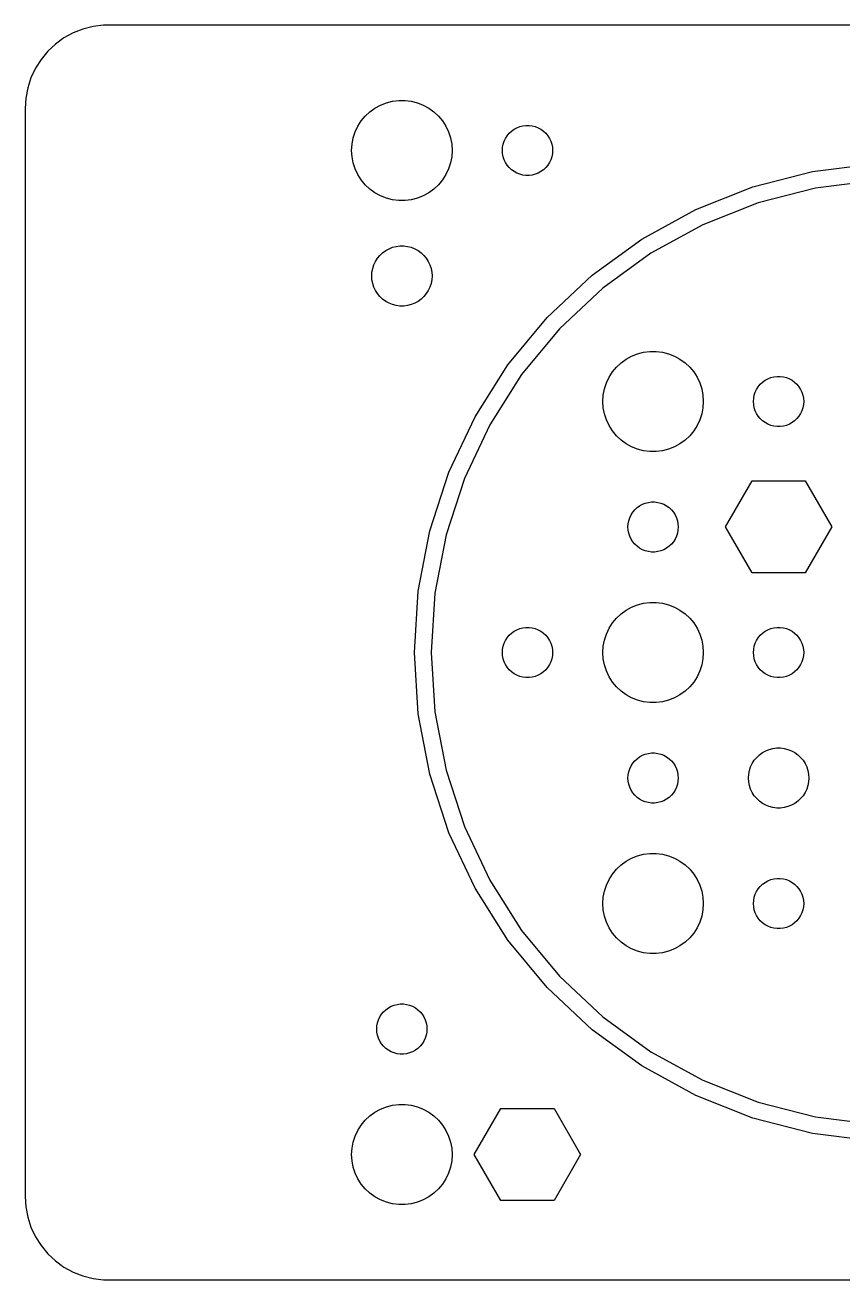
# Model space of a CAD drawing. Header units: metres. Extents: x -52 to 172, y 131 to 289.
# Drawn here: x -52.5 to -3.7, y 214.5 to 289.5 of the extents above; entities that cross this region are included whole.
import ezdxf

# ---------------------------------------------------------------- set-up
doc = ezdxf.new("R2010")
doc.units = ezdxf.units.M

msp = doc.modelspace()

# ---------------------------------------------------------------- linework, layer by layer
for p, q in [((-47.8139, 289.49), (-48.4369, 289.411)), ((47.8139, 289.49), (-47.8139, 289.49)), ((-50.1791, 288.722), (-50.6871, 288.353)), ((-49.6289, 289.024), (-50.1791, 288.722)), ((-49.0451, 289.255), (-49.6289, 289.024)), ((-48.4369, 289.411), (-49.0451, 289.255)), ((-50.6871, 288.353), (-51.1448, 287.923)), ((-51.5451, 287.439), (-51.8815, 286.909)), ((-51.1448, 287.923), (-51.5451, 287.439)), ((-51.8815, 286.909), (-52.1489, 286.341)), ((-52.3429, 285.743), (-52.4606, 285.127)), ((-52.1489, 286.341), (-52.3429, 285.743)), ((-52.4606, 285.127), (-52.5, 284.5)), ((-30.927, 284.853), (-30.5621, 284.947)), ((-30.5621, 284.947), (-30.1884, 284.994)), ((-30.1884, 284.994), (-29.8116, 284.994)), ((-29.8116, 284.994), (-29.4379, 284.947)), ((-29.4379, 284.947), (-29.0729, 284.853)), ((-52.5, 284.5), (-52.5, 219.5)), ((-32.1869, 284.054), (-31.9123, 284.312)), ((-31.9123, 284.312), (-31.6075, 284.533)), ((-31.6075, 284.533), (-31.2773, 284.714)), ((-31.2773, 284.714), (-30.927, 284.853)), ((-29.0729, 284.853), (-28.7227, 284.714)), ((-28.7227, 284.714), (-28.3925, 284.533)), ((-28.3925, 284.533), (-28.0877, 284.312)), ((-28.0877, 284.312), (-27.8131, 284.054)), ((-32.7893, 283.104), (-32.6289, 283.445)), ((-32.6289, 283.445), (-32.427, 283.763)), ((-32.427, 283.763), (-32.1869, 284.054)), ((-27.8131, 284.054), (-27.5729, 283.763)), ((-27.5729, 283.763), (-27.3711, 283.445)), ((-27.3711, 283.445), (-27.2107, 283.104)), ((-23.1387, 283.357), (-22.9635, 283.427)), ((-22.9635, 283.427), (-22.7811, 283.473)), ((-22.7811, 283.473), (-22.5942, 283.497)), ((-22.5942, 283.497), (-22.4058, 283.497)), ((-22.4058, 283.497), (-22.2189, 283.473)), ((-22.2189, 283.473), (-22.0365, 283.427)), ((-22.0365, 283.427), (-21.8613, 283.357)), ((-32.9763, 282.376), (-32.9057, 282.746)), ((-32.9057, 282.746), (-32.7893, 283.104)), ((-27.2107, 283.104), (-27.0942, 282.746)), ((-27.0942, 282.746), (-27.0237, 282.376)), ((-23.8947, 282.552), (-23.8145, 282.723)), ((-23.8145, 282.723), (-23.7135, 282.882)), ((-23.7135, 282.882), (-23.5934, 283.027)), ((-23.5934, 283.027), (-23.4561, 283.156)), ((-23.4561, 283.156), (-23.3037, 283.266)), ((-23.3037, 283.266), (-23.1387, 283.357)), ((-21.8613, 283.357), (-21.6963, 283.266)), ((-21.6963, 283.266), (-21.5439, 283.156)), ((-21.5439, 283.156), (-21.4065, 283.027)), ((-21.4065, 283.027), (-21.2865, 282.882)), ((-21.2865, 282.882), (-21.1855, 282.723)), ((-21.1855, 282.723), (-21.1053, 282.552)), ((-33, 282), (-32.9763, 282.376)), ((-32.9763, 281.624), (-33, 282)), ((-27.0237, 282.376), (-27, 282)), ((-27, 282), (-27.0237, 281.624)), ((-24, 282), (-23.9882, 282.188)), ((-23.9882, 281.812), (-24, 282)), ((-23.9882, 282.188), (-23.9529, 282.373)), ((-23.9529, 282.373), (-23.8947, 282.552)), ((-21.1053, 282.552), (-21.0471, 282.373)), ((-21.0471, 282.373), (-21.0118, 282.188)), ((-21.0118, 282.188), (-21, 282)), ((-21, 282), (-21.0118, 281.812)), ((-32.9057, 281.254), (-32.9763, 281.624)), ((-32.7893, 280.896), (-32.9057, 281.254)), ((-27.0942, 281.254), (-27.2107, 280.896)), ((-27.0237, 281.624), (-27.0942, 281.254)), ((-23.9529, 281.627), (-23.9882, 281.812)), ((-23.8947, 281.448), (-23.9529, 281.627)), ((-23.8145, 281.277), (-23.8947, 281.448)), ((-23.7135, 281.118), (-23.8145, 281.277)), ((-21.1855, 281.277), (-21.2865, 281.118)), ((-21.1053, 281.448), (-21.1855, 281.277)), ((-21.0471, 281.627), (-21.1053, 281.448)), ((-21.0118, 281.812), (-21.0471, 281.627)), ((-5.4809, 280.732), (-1.83661, 281.192)), ((-32.6289, 280.555), (-32.7893, 280.896)), ((-32.427, 280.237), (-32.6289, 280.555)), ((-27.3711, 280.555), (-27.5729, 280.237)), ((-27.2107, 280.896), (-27.3711, 280.555)), ((-23.5934, 280.973), (-23.7135, 281.118)), ((-23.4561, 280.844), (-23.5934, 280.973)), ((-23.3037, 280.734), (-23.4561, 280.844)), ((-23.1387, 280.643), (-23.3037, 280.734)), ((-22.9635, 280.573), (-23.1387, 280.643)), ((-22.7811, 280.527), (-22.9635, 280.573)), ((-22.5942, 280.503), (-22.7811, 280.527)), ((-22.4058, 280.503), (-22.5942, 280.503)), ((-22.2189, 280.527), (-22.4058, 280.503)), ((-22.0365, 280.573), (-22.2189, 280.527)), ((-21.8613, 280.643), (-22.0365, 280.573)), ((-21.6963, 280.734), (-21.8613, 280.643)), ((-21.5439, 280.844), (-21.6963, 280.734)), ((-21.4065, 280.973), (-21.5439, 280.844)), ((-21.2865, 281.118), (-21.4065, 280.973)), ((-9.03874, 279.818), (-5.4809, 280.732)), ((-32.1869, 279.946), (-32.427, 280.237)), ((-31.9123, 279.688), (-32.1869, 279.946)), ((-31.6075, 279.467), (-31.9123, 279.688)), ((-28.0877, 279.688), (-28.3925, 279.467)), ((-27.8131, 279.946), (-28.0877, 279.688)), ((-27.5729, 280.237), (-27.8131, 279.946)), ((-12.454, 278.466), (-9.03874, 279.818)), ((-5.29352, 279.75), (-8.72972, 278.867)), ((-1.77382, 280.194), (-5.29352, 279.75)), ((-31.2773, 279.286), (-31.6075, 279.467)), ((-30.927, 279.147), (-31.2773, 279.286)), ((-30.5621, 279.053), (-30.927, 279.147)), ((-30.1884, 279.006), (-30.5621, 279.053)), ((-29.8116, 279.006), (-30.1884, 279.006)), ((-29.4379, 279.053), (-29.8116, 279.006)), ((-29.0729, 279.147), (-29.4379, 279.053)), ((-28.7227, 279.286), (-29.0729, 279.147)), ((-28.3925, 279.467), (-28.7227, 279.286)), ((-15.6729, 276.697), (-12.454, 278.466)), ((-8.72972, 278.867), (-12.0283, 277.561)), ((-12.0283, 277.561), (-15.1371, 275.852)), ((-18.6446, 274.538), (-15.6729, 276.697)), ((-31.1474, 275.887), (-30.9645, 276.02)), ((-30.9645, 276.02), (-30.7664, 276.129)), ((-30.7664, 276.129), (-30.5562, 276.212)), ((-30.5562, 276.212), (-30.3373, 276.268)), ((-30.3373, 276.268), (-30.113, 276.296)), ((-30.113, 276.296), (-29.887, 276.296)), ((-29.887, 276.296), (-29.6627, 276.268)), ((-29.6627, 276.268), (-29.4438, 276.212)), ((-29.4438, 276.212), (-29.2336, 276.129)), ((-29.2336, 276.129), (-29.0355, 276.02)), ((-29.0355, 276.02), (-28.8526, 275.887)), ((-31.6736, 275.163), (-31.5773, 275.367)), ((-31.5773, 275.367), (-31.4562, 275.558)), ((-31.4562, 275.558), (-31.3121, 275.732)), ((-31.3121, 275.732), (-31.1474, 275.887)), ((-28.8526, 275.887), (-28.6879, 275.732)), ((-28.6879, 275.732), (-28.5438, 275.558)), ((-28.5438, 275.558), (-28.4226, 275.367)), ((-28.4226, 275.367), (-28.3264, 275.163)), ((-15.1371, 275.852), (-18.0072, 273.767)), ((-31.8, 274.5), (-31.7858, 274.726)), ((-31.7858, 274.274), (-31.8, 274.5)), ((-31.7858, 274.726), (-31.7434, 274.948)), ((-31.7434, 274.948), (-31.6736, 275.163)), ((-28.3264, 275.163), (-28.2565, 274.948)), ((-28.2565, 274.948), (-28.2142, 274.726)), ((-28.2142, 274.726), (-28.2, 274.5)), ((-28.2, 274.5), (-28.2142, 274.274)), ((-21.3223, 272.023), (-18.6446, 274.538)), ((-31.7434, 274.052), (-31.7858, 274.274)), ((-31.6736, 273.837), (-31.7434, 274.052)), ((-31.5773, 273.633), (-31.6736, 273.837)), ((-28.3264, 273.837), (-28.4226, 273.633)), ((-28.2565, 274.052), (-28.3264, 273.837)), ((-28.2142, 274.274), (-28.2565, 274.052)), ((-18.0072, 273.767), (-20.5934, 271.338)), ((-31.4562, 273.442), (-31.5773, 273.633)), ((-31.3121, 273.268), (-31.4562, 273.442)), ((-31.1474, 273.113), (-31.3121, 273.268)), ((-30.9645, 272.98), (-31.1474, 273.113)), ((-30.7664, 272.871), (-30.9645, 272.98)), ((-29.0355, 272.98), (-29.2336, 272.871)), ((-28.8526, 273.113), (-29.0355, 272.98)), ((-28.6879, 273.268), (-28.8526, 273.113)), ((-28.5438, 273.442), (-28.6879, 273.268)), ((-28.4226, 273.633), (-28.5438, 273.442)), ((-30.5562, 272.788), (-30.7664, 272.871)), ((-30.3373, 272.732), (-30.5562, 272.788)), ((-30.113, 272.704), (-30.3373, 272.732)), ((-29.887, 272.704), (-30.113, 272.704)), ((-29.6627, 272.732), (-29.887, 272.704)), ((-29.4438, 272.788), (-29.6627, 272.732)), ((-29.2336, 272.871), (-29.4438, 272.788)), ((-23.6637, 269.193), (-21.3223, 272.023)), ((-20.5934, 271.338), (-22.8547, 268.605)), ((-15.927, 269.853), (-15.5621, 269.947)), ((-15.5621, 269.947), (-15.1884, 269.994)), ((-15.1884, 269.994), (-14.8116, 269.994)), ((-14.8116, 269.994), (-14.4379, 269.947)), ((-14.4379, 269.947), (-14.0729, 269.853)), ((-25.632, 266.091), (-23.6637, 269.193)), ((-17.1869, 269.054), (-16.9123, 269.312)), ((-16.9123, 269.312), (-16.6075, 269.533)), ((-16.6075, 269.533), (-16.2773, 269.714)), ((-16.2773, 269.714), (-15.927, 269.853)), ((-14.0729, 269.853), (-13.7227, 269.714)), ((-13.7227, 269.714), (-13.3925, 269.533)), ((-13.3925, 269.533), (-13.0877, 269.312)), ((-13.0877, 269.312), (-12.8131, 269.054)), ((-22.8547, 268.605), (-24.7557, 265.61)), ((-17.7893, 268.104), (-17.6289, 268.445)), ((-17.6289, 268.445), (-17.427, 268.763)), ((-17.427, 268.763), (-17.1869, 269.054)), ((-12.8131, 269.054), (-12.5729, 268.763)), ((-12.5729, 268.763), (-12.3711, 268.445)), ((-12.3711, 268.445), (-12.2107, 268.104)), ((-7.96352, 268.427), (-7.78107, 268.473)), ((-7.78107, 268.473), (-7.59418, 268.497)), ((-7.59418, 268.497), (-7.40581, 268.497)), ((-7.40581, 268.497), (-7.21892, 268.473)), ((-7.21892, 268.473), (-7.03647, 268.427)), ((-17.9763, 267.376), (-17.9057, 267.746)), ((-17.9057, 267.746), (-17.7893, 268.104)), ((-12.2107, 268.104), (-12.0942, 267.746)), ((-12.0942, 267.746), (-12.0237, 267.376)), ((-8.89465, 267.552), (-8.81445, 267.723)), ((-8.81445, 267.723), (-8.71352, 267.882)), ((-8.71352, 267.882), (-8.59344, 268.027)), ((-8.59344, 268.027), (-8.45613, 268.156)), ((-8.45613, 268.156), (-8.30373, 268.266)), ((-8.30373, 268.266), (-8.13866, 268.357)), ((-8.13866, 268.357), (-7.96352, 268.427)), ((-7.03647, 268.427), (-6.86133, 268.357)), ((-6.86133, 268.357), (-6.69626, 268.266)), ((-6.69626, 268.266), (-6.54385, 268.156)), ((-6.54385, 268.156), (-6.40654, 268.027)), ((-6.40654, 268.027), (-6.28647, 267.882)), ((-6.28647, 267.882), (-6.18553, 267.723)), ((-6.18553, 267.723), (-6.10533, 267.552)), ((-18, 267), (-17.9763, 267.376)), ((-17.9763, 266.624), (-18, 267)), ((-12.0237, 267.376), (-12, 267)), ((-12, 267), (-12.0237, 266.624)), ((-9, 267), (-8.98816, 267.188)), ((-8.98816, 266.812), (-9, 267)), ((-8.98816, 267.188), (-8.95287, 267.373)), ((-8.95287, 267.373), (-8.89465, 267.552)), ((-6.10533, 267.552), (-6.04712, 267.373)), ((-6.04712, 267.373), (-6.01183, 267.188)), ((-6.01183, 267.188), (-6, 267)), ((-6, 267), (-6.01183, 266.812)), ((-17.9057, 266.254), (-17.9763, 266.624)), ((-17.7893, 265.896), (-17.9057, 266.254)), ((-12.0942, 266.254), (-12.2107, 265.896)), ((-12.0237, 266.624), (-12.0942, 266.254)), ((-8.95287, 266.627), (-8.98816, 266.812)), ((-8.89465, 266.448), (-8.95287, 266.627)), ((-8.81445, 266.277), (-8.89465, 266.448)), ((-8.71352, 266.118), (-8.81445, 266.277)), ((-6.18553, 266.277), (-6.28647, 266.118)), ((-6.10533, 266.448), (-6.18553, 266.277)), ((-6.04712, 266.627), (-6.10533, 266.448)), ((-6.01183, 266.812), (-6.04712, 266.627)), ((-27.196, 262.768), (-25.632, 266.091)), ((-24.7557, 265.61), (-26.2662, 262.4)), ((-17.6289, 265.555), (-17.7893, 265.896)), ((-17.427, 265.237), (-17.6289, 265.555)), ((-12.3711, 265.555), (-12.5729, 265.237)), ((-12.2107, 265.896), (-12.3711, 265.555)), ((-8.59344, 265.973), (-8.71352, 266.118)), ((-8.45613, 265.844), (-8.59344, 265.973)), ((-8.30373, 265.734), (-8.45613, 265.844)), ((-8.13866, 265.643), (-8.30373, 265.734)), ((-7.96352, 265.573), (-8.13866, 265.643)), ((-7.78107, 265.527), (-7.96352, 265.573)), ((-7.59418, 265.503), (-7.78107, 265.527)), ((-7.40581, 265.503), (-7.59418, 265.503)), ((-7.21892, 265.527), (-7.40581, 265.503)), ((-7.03647, 265.573), (-7.21892, 265.527)), ((-6.86133, 265.643), (-7.03647, 265.573)), ((-6.69626, 265.734), (-6.86133, 265.643)), ((-6.54385, 265.844), (-6.69626, 265.734)), ((-6.40654, 265.973), (-6.54385, 265.844)), ((-6.28647, 266.118), (-6.40654, 265.973)), ((-17.1869, 264.946), (-17.427, 265.237)), ((-16.9123, 264.688), (-17.1869, 264.946)), ((-16.6075, 264.467), (-16.9123, 264.688)), ((-13.0877, 264.688), (-13.3925, 264.467)), ((-12.8131, 264.946), (-13.0877, 264.688)), ((-12.5729, 265.237), (-12.8131, 264.946)), ((-16.2773, 264.286), (-16.6075, 264.467)), ((-15.927, 264.147), (-16.2773, 264.286)), ((-15.5621, 264.053), (-15.927, 264.147)), ((-15.1884, 264.006), (-15.5621, 264.053)), ((-14.8116, 264.006), (-15.1884, 264.006)), ((-14.4379, 264.053), (-14.8116, 264.006)), ((-14.0729, 264.147), (-14.4379, 264.053)), ((-13.7227, 264.286), (-14.0729, 264.147)), ((-13.3925, 264.467), (-13.7227, 264.286)), ((-28.3311, 259.274), (-27.196, 262.768)), ((-26.2662, 262.4), (-27.3625, 259.025)), ((-10.6735, 259.5), (-9.08675, 262.248)), ((-9.08675, 262.248), (-5.91325, 262.248)), ((-5.91325, 262.248), (-4.32651, 259.5)), ((-15.4635, 260.927), (-15.2811, 260.973)), ((-15.2811, 260.973), (-15.0942, 260.997)), ((-15.0942, 260.997), (-14.9058, 260.997)), ((-14.9058, 260.997), (-14.7189, 260.973)), ((-14.7189, 260.973), (-14.5365, 260.927)), ((-16.3947, 260.052), (-16.3145, 260.223)), ((-16.3145, 260.223), (-16.2135, 260.382)), ((-16.2135, 260.382), (-16.0934, 260.527)), ((-16.0934, 260.527), (-15.9561, 260.656)), ((-15.9561, 260.656), (-15.8037, 260.766)), ((-15.8037, 260.766), (-15.6387, 260.857)), ((-15.6387, 260.857), (-15.4635, 260.927)), ((-14.5365, 260.927), (-14.3613, 260.857)), ((-14.3613, 260.857), (-14.1963, 260.766)), ((-14.1963, 260.766), (-14.0439, 260.656)), ((-14.0439, 260.656), (-13.9065, 260.527)), ((-13.9065, 260.527), (-13.7865, 260.382)), ((-13.7865, 260.382), (-13.6855, 260.223)), ((-13.6855, 260.223), (-13.6053, 260.052)), ((-16.5, 259.5), (-16.4882, 259.688)), ((-16.4882, 259.312), (-16.5, 259.5)), ((-16.4882, 259.688), (-16.4529, 259.873)), ((-16.4529, 259.873), (-16.3947, 260.052)), ((-13.6053, 260.052), (-13.5471, 259.873)), ((-13.5471, 259.873), (-13.5118, 259.688)), ((-13.5118, 259.688), (-13.5, 259.5)), ((-13.5, 259.5), (-13.5118, 259.312)), ((-9.08675, 256.752), (-10.6735, 259.5)), ((-4.32651, 259.5), (-5.91325, 256.752)), ((-29.0193, 255.666), (-28.3311, 259.274)), ((-27.3625, 259.025), (-28.0272, 255.541)), ((-16.4529, 259.127), (-16.4882, 259.312)), ((-16.3947, 258.948), (-16.4529, 259.127)), ((-16.3145, 258.777), (-16.3947, 258.948)), ((-16.2135, 258.618), (-16.3145, 258.777)), ((-13.6855, 258.777), (-13.7865, 258.618)), ((-13.6053, 258.948), (-13.6855, 258.777)), ((-13.5471, 259.127), (-13.6053, 258.948)), ((-13.5118, 259.312), (-13.5471, 259.127)), ((-16.0934, 258.473), (-16.2135, 258.618)), ((-15.9561, 258.344), (-16.0934, 258.473)), ((-15.8037, 258.234), (-15.9561, 258.344)), ((-15.6387, 258.143), (-15.8037, 258.234)), ((-15.4635, 258.073), (-15.6387, 258.143)), ((-15.2811, 258.027), (-15.4635, 258.073)), ((-15.0942, 258.003), (-15.2811, 258.027)), ((-14.9058, 258.003), (-15.0942, 258.003)), ((-14.7189, 258.027), (-14.9058, 258.003)), ((-14.5365, 258.073), (-14.7189, 258.027)), ((-14.3613, 258.143), (-14.5365, 258.073)), ((-14.1963, 258.234), (-14.3613, 258.143)), ((-14.0439, 258.344), (-14.1963, 258.234)), ((-13.9065, 258.473), (-14.0439, 258.344)), ((-13.7865, 258.618), (-13.9065, 258.473)), ((-5.91325, 256.752), (-9.08675, 256.752)), ((-29.25, 252), (-29.0193, 255.666)), ((-28.0272, 255.541), (-28.25, 252)), ((-15.927, 254.853), (-15.5621, 254.947)), ((-15.5621, 254.947), (-15.1884, 254.994)), ((-15.1884, 254.994), (-14.8116, 254.994)), ((-14.8116, 254.994), (-14.4379, 254.947)), ((-14.4379, 254.947), (-14.0729, 254.853)), ((-17.1869, 254.054), (-16.9123, 254.312)), ((-16.9123, 254.312), (-16.6075, 254.533)), ((-16.6075, 254.533), (-16.2773, 254.714)), ((-16.2773, 254.714), (-15.927, 254.853)), ((-14.0729, 254.853), (-13.7227, 254.714)), ((-13.7227, 254.714), (-13.3925, 254.533)), ((-13.3925, 254.533), (-13.0877, 254.312)), ((-13.0877, 254.312), (-12.8131, 254.054)), ((-22.9635, 253.427), (-22.7811, 253.473)), ((-22.7811, 253.473), (-22.5942, 253.497)), ((-22.5942, 253.497), (-22.4058, 253.497)), ((-22.4058, 253.497), (-22.2189, 253.473)), ((-22.2189, 253.473), (-22.0365, 253.427)), ((-17.7893, 253.104), (-17.6289, 253.445)), ((-17.6289, 253.445), (-17.427, 253.763)), ((-17.427, 253.763), (-17.1869, 254.054)), ((-12.8131, 254.054), (-12.5729, 253.763)), ((-12.5729, 253.763), (-12.3711, 253.445)), ((-12.3711, 253.445), (-12.2107, 253.104)), ((-7.96352, 253.427), (-7.78107, 253.473)), ((-7.78107, 253.473), (-7.59418, 253.497)), ((-7.59418, 253.497), (-7.40581, 253.497)), ((-7.40581, 253.497), (-7.21892, 253.473)), ((-7.21892, 253.473), (-7.03647, 253.427)), ((-23.8947, 252.552), (-23.8145, 252.723)), ((-23.8145, 252.723), (-23.7135, 252.882)), ((-23.7135, 252.882), (-23.5934, 253.027)), ((-23.5934, 253.027), (-23.4561, 253.156)), ((-23.4561, 253.156), (-23.3037, 253.266)), ((-23.3037, 253.266), (-23.1387, 253.357)), ((-23.1387, 253.357), (-22.9635, 253.427)), ((-22.0365, 253.427), (-21.8613, 253.357)), ((-21.8613, 253.357), (-21.6963, 253.266)), ((-21.6963, 253.266), (-21.5439, 253.156)), ((-21.5439, 253.156), (-21.4065, 253.027)), ((-21.4065, 253.027), (-21.2865, 252.882)), ((-21.2865, 252.882), (-21.1855, 252.723)), ((-21.1855, 252.723), (-21.1053, 252.552)), ((-17.9763, 252.376), (-17.9057, 252.746)), ((-17.9057, 252.746), (-17.7893, 253.104)), ((-12.2107, 253.104), (-12.0942, 252.746)), ((-12.0942, 252.746), (-12.0237, 252.376)), ((-8.89465, 252.552), (-8.81445, 252.723)), ((-8.81445, 252.723), (-8.71352, 252.882)), ((-8.71352, 252.882), (-8.59344, 253.027)), ((-8.59344, 253.027), (-8.45613, 253.156)), ((-8.45613, 253.156), (-8.30373, 253.266)), ((-8.30373, 253.266), (-8.13866, 253.357)), ((-8.13866, 253.357), (-7.96352, 253.427)), ((-7.03647, 253.427), (-6.86133, 253.357)), ((-6.86133, 253.357), (-6.69626, 253.266)), ((-6.69626, 253.266), (-6.54385, 253.156)), ((-6.54385, 253.156), (-6.40654, 253.027)), ((-6.40654, 253.027), (-6.28647, 252.882)), ((-6.28647, 252.882), (-6.18553, 252.723)), ((-6.18553, 252.723), (-6.10533, 252.552)), ((-29.0193, 248.334), (-29.25, 252)), ((-28.25, 252), (-28.0272, 248.459)), ((-24, 252), (-23.9882, 252.188)), ((-23.9882, 251.812), (-24, 252)), ((-23.9882, 252.188), (-23.9529, 252.373)), ((-23.9529, 252.373), (-23.8947, 252.552)), ((-21.1053, 252.552), (-21.0471, 252.373)), ((-21.0471, 252.373), (-21.0118, 252.188)), ((-21.0118, 252.188), (-21, 252)), ((-21, 252), (-21.0118, 251.812)), ((-18, 252), (-17.9763, 252.376)), ((-17.9763, 251.624), (-18, 252)), ((-12.0237, 252.376), (-12, 252)), ((-12, 252), (-12.0237, 251.624)), ((-9, 252), (-8.98816, 252.188)), ((-8.98816, 251.812), (-9, 252)), ((-8.98816, 252.188), (-8.95287, 252.373)), ((-8.95287, 252.373), (-8.89465, 252.552)), ((-6.10533, 252.552), (-6.04712, 252.373)), ((-6.04712, 252.373), (-6.01183, 252.188)), ((-6.01183, 252.188), (-6, 252)), ((-6, 252), (-6.01183, 251.812)), ((-23.9529, 251.627), (-23.9882, 251.812)), ((-23.8947, 251.448), (-23.9529, 251.627)), ((-23.8145, 251.277), (-23.8947, 251.448)), ((-23.7135, 251.118), (-23.8145, 251.277)), ((-21.1855, 251.277), (-21.2865, 251.118)), ((-21.1053, 251.448), (-21.1855, 251.277)), ((-21.0471, 251.627), (-21.1053, 251.448)), ((-21.0118, 251.812), (-21.0471, 251.627)), ((-17.9057, 251.254), (-17.9763, 251.624)), ((-17.7893, 250.896), (-17.9057, 251.254)), ((-12.0942, 251.254), (-12.2107, 250.896)), ((-12.0237, 251.624), (-12.0942, 251.254)), ((-8.95287, 251.627), (-8.98816, 251.812)), ((-8.89465, 251.448), (-8.95287, 251.627)), ((-8.81445, 251.277), (-8.89465, 251.448)), ((-8.71352, 251.118), (-8.81445, 251.277)), ((-6.18553, 251.277), (-6.28647, 251.118)), ((-6.10533, 251.448), (-6.18553, 251.277)), ((-6.04712, 251.627), (-6.10533, 251.448)), ((-6.01183, 251.812), (-6.04712, 251.627)), ((-23.5934, 250.973), (-23.7135, 251.118)), ((-23.4561, 250.844), (-23.5934, 250.973)), ((-23.3037, 250.734), (-23.4561, 250.844)), ((-23.1387, 250.643), (-23.3037, 250.734)), ((-22.9635, 250.573), (-23.1387, 250.643)), ((-22.7811, 250.527), (-22.9635, 250.573)), ((-22.5942, 250.503), (-22.7811, 250.527)), ((-22.4058, 250.503), (-22.5942, 250.503)), ((-22.2189, 250.527), (-22.4058, 250.503)), ((-22.0365, 250.573), (-22.2189, 250.527)), ((-21.8613, 250.643), (-22.0365, 250.573)), ((-21.6963, 250.734), (-21.8613, 250.643)), ((-21.5439, 250.844), (-21.6963, 250.734)), ((-21.4065, 250.973), (-21.5439, 250.844)), ((-21.2865, 251.118), (-21.4065, 250.973)), ((-17.6289, 250.555), (-17.7893, 250.896)), ((-17.427, 250.237), (-17.6289, 250.555)), ((-12.3711, 250.555), (-12.5729, 250.237)), ((-12.2107, 250.896), (-12.3711, 250.555)), ((-8.59344, 250.973), (-8.71352, 251.118)), ((-8.45613, 250.844), (-8.59344, 250.973)), ((-8.30373, 250.734), (-8.45613, 250.844)), ((-8.13866, 250.643), (-8.30373, 250.734)), ((-7.96352, 250.573), (-8.13866, 250.643)), ((-7.78107, 250.527), (-7.96352, 250.573)), ((-7.59418, 250.503), (-7.78107, 250.527)), ((-7.40581, 250.503), (-7.59418, 250.503)), ((-7.21892, 250.527), (-7.40581, 250.503)), ((-7.03647, 250.573), (-7.21892, 250.527)), ((-6.86133, 250.643), (-7.03647, 250.573)), ((-6.69626, 250.734), (-6.86133, 250.643)), ((-6.54385, 250.844), (-6.69626, 250.734)), ((-6.40654, 250.973), (-6.54385, 250.844)), ((-6.28647, 251.118), (-6.40654, 250.973)), ((-17.1869, 249.946), (-17.427, 250.237)), ((-16.9123, 249.688), (-17.1869, 249.946)), ((-16.6075, 249.467), (-16.9123, 249.688)), ((-13.0877, 249.688), (-13.3925, 249.467)), ((-12.8131, 249.946), (-13.0877, 249.688)), ((-12.5729, 250.237), (-12.8131, 249.946)), ((-16.2773, 249.286), (-16.6075, 249.467)), ((-15.927, 249.147), (-16.2773, 249.286)), ((-15.5621, 249.053), (-15.927, 249.147)), ((-15.1884, 249.006), (-15.5621, 249.053)), ((-14.8116, 249.006), (-15.1884, 249.006)), ((-14.4379, 249.053), (-14.8116, 249.006)), ((-14.0729, 249.147), (-14.4379, 249.053)), ((-13.7227, 249.286), (-14.0729, 249.147)), ((-13.3925, 249.467), (-13.7227, 249.286)), ((-28.3311, 244.726), (-29.0193, 248.334)), ((-28.0272, 248.459), (-27.3625, 244.975)), ((-15.4635, 245.927), (-15.2811, 245.973)), ((-15.2811, 245.973), (-15.0942, 245.997)), ((-15.0942, 245.997), (-14.9058, 245.997)), ((-14.9058, 245.997), (-14.7189, 245.973)), ((-14.7189, 245.973), (-14.5365, 245.927)), ((-8.64735, 245.887), (-8.46448, 246.02)), ((-8.46448, 246.02), (-8.26639, 246.129)), ((-8.26639, 246.129), (-8.05623, 246.212)), ((-8.05623, 246.212), (-7.83728, 246.268)), ((-7.83728, 246.268), (-7.61302, 246.296)), ((-7.61302, 246.296), (-7.38696, 246.296)), ((-7.38696, 246.296), (-7.1627, 246.268)), ((-7.1627, 246.268), (-6.94376, 246.212)), ((-6.94376, 246.212), (-6.7336, 246.129)), ((-6.7336, 246.129), (-6.53551, 246.02)), ((-6.53551, 246.02), (-6.35263, 245.887)), ((-16.3947, 245.052), (-16.3145, 245.223)), ((-16.3145, 245.223), (-16.2135, 245.382)), ((-16.2135, 245.382), (-16.0934, 245.527)), ((-16.0934, 245.527), (-15.9561, 245.656)), ((-15.9561, 245.656), (-15.8037, 245.766)), ((-15.8037, 245.766), (-15.6387, 245.857)), ((-15.6387, 245.857), (-15.4635, 245.927)), ((-14.5365, 245.927), (-14.3613, 245.857)), ((-14.3613, 245.857), (-14.1963, 245.766)), ((-14.1963, 245.766), (-14.0439, 245.656)), ((-14.0439, 245.656), (-13.9065, 245.527)), ((-13.9065, 245.527), (-13.7865, 245.382)), ((-13.7865, 245.382), (-13.6855, 245.223)), ((-13.6855, 245.223), (-13.6053, 245.052)), ((-9.17358, 245.163), (-9.07735, 245.367)), ((-9.07735, 245.367), (-8.95622, 245.558)), ((-8.95622, 245.558), (-8.81213, 245.732)), ((-8.81213, 245.732), (-8.64735, 245.887)), ((-6.35263, 245.887), (-6.18785, 245.732)), ((-6.18785, 245.732), (-6.04376, 245.558)), ((-6.04376, 245.558), (-5.92264, 245.367)), ((-5.92264, 245.367), (-5.8264, 245.163)), ((-27.196, 241.232), (-28.3311, 244.726)), ((-27.3625, 244.975), (-26.2662, 241.6)), ((-16.5, 244.5), (-16.4882, 244.688)), ((-16.4882, 244.312), (-16.5, 244.5)), ((-16.4882, 244.688), (-16.4529, 244.873)), ((-16.4529, 244.873), (-16.3947, 245.052)), ((-13.6053, 245.052), (-13.5471, 244.873)), ((-13.5471, 244.873), (-13.5118, 244.688)), ((-13.5118, 244.688), (-13.5, 244.5)), ((-13.5, 244.5), (-13.5118, 244.312)), ((-9.29999, 244.5), (-9.2858, 244.726)), ((-9.2858, 244.274), (-9.29999, 244.5)), ((-9.2858, 244.726), (-9.24344, 244.948)), ((-9.24344, 244.948), (-9.17358, 245.163)), ((-5.8264, 245.163), (-5.75655, 244.948)), ((-5.75655, 244.948), (-5.71419, 244.726)), ((-5.71419, 244.726), (-5.7, 244.5)), ((-5.7, 244.5), (-5.71419, 244.274)), ((-16.4529, 244.127), (-16.4882, 244.312)), ((-16.3947, 243.948), (-16.4529, 244.127)), ((-16.3145, 243.777), (-16.3947, 243.948)), ((-16.2135, 243.618), (-16.3145, 243.777)), ((-13.6855, 243.777), (-13.7865, 243.618)), ((-13.6053, 243.948), (-13.6855, 243.777)), ((-13.5471, 244.127), (-13.6053, 243.948)), ((-13.5118, 244.312), (-13.5471, 244.127)), ((-9.24344, 244.052), (-9.2858, 244.274)), ((-9.17358, 243.837), (-9.24344, 244.052)), ((-9.07735, 243.633), (-9.17358, 243.837)), ((-5.8264, 243.837), (-5.92264, 243.633)), ((-5.75655, 244.052), (-5.8264, 243.837)), ((-5.71419, 244.274), (-5.75655, 244.052)), ((-16.0934, 243.473), (-16.2135, 243.618)), ((-15.9561, 243.344), (-16.0934, 243.473)), ((-15.8037, 243.234), (-15.9561, 243.344)), ((-15.6387, 243.143), (-15.8037, 243.234)), ((-15.4635, 243.073), (-15.6387, 243.143)), ((-15.2811, 243.027), (-15.4635, 243.073)), ((-15.0942, 243.003), (-15.2811, 243.027)), ((-14.9058, 243.003), (-15.0942, 243.003)), ((-14.7189, 243.027), (-14.9058, 243.003)), ((-14.5365, 243.073), (-14.7189, 243.027)), ((-14.3613, 243.143), (-14.5365, 243.073)), ((-14.1963, 243.234), (-14.3613, 243.143)), ((-14.0439, 243.344), (-14.1963, 243.234)), ((-13.9065, 243.473), (-14.0439, 243.344)), ((-13.7865, 243.618), (-13.9065, 243.473)), ((-8.95622, 243.442), (-9.07735, 243.633)), ((-8.81213, 243.268), (-8.95622, 243.442)), ((-8.64735, 243.113), (-8.81213, 243.268)), ((-8.46448, 242.98), (-8.64735, 243.113)), ((-8.26639, 242.871), (-8.46448, 242.98)), ((-6.53551, 242.98), (-6.7336, 242.871)), ((-6.35263, 243.113), (-6.53551, 242.98)), ((-6.18785, 243.268), (-6.35263, 243.113)), ((-6.04376, 243.442), (-6.18785, 243.268)), ((-5.92264, 243.633), (-6.04376, 243.442)), ((-8.05623, 242.788), (-8.26639, 242.871)), ((-7.83728, 242.732), (-8.05623, 242.788)), ((-7.61302, 242.704), (-7.83728, 242.732)), ((-7.38696, 242.704), (-7.61302, 242.704)), ((-7.1627, 242.732), (-7.38696, 242.704)), ((-6.94376, 242.788), (-7.1627, 242.732)), ((-6.7336, 242.871), (-6.94376, 242.788)), ((-26.2662, 241.6), (-24.7557, 238.39)), ((-25.632, 237.909), (-27.196, 241.232)), ((-15.927, 239.853), (-15.5621, 239.947)), ((-15.5621, 239.947), (-15.1884, 239.994)), ((-15.1884, 239.994), (-14.8116, 239.994)), ((-14.8116, 239.994), (-14.4379, 239.947)), ((-14.4379, 239.947), (-14.0729, 239.853)), ((-17.1869, 239.054), (-16.9123, 239.312)), ((-16.9123, 239.312), (-16.6075, 239.533)), ((-16.6075, 239.533), (-16.2773, 239.714)), ((-16.2773, 239.714), (-15.927, 239.853)), ((-14.0729, 239.853), (-13.7227, 239.714)), ((-13.7227, 239.714), (-13.3925, 239.533)), ((-13.3925, 239.533), (-13.0877, 239.312)), ((-13.0877, 239.312), (-12.8131, 239.054)), ((-17.7893, 238.104), (-17.6289, 238.445)), ((-17.6289, 238.445), (-17.427, 238.763)), ((-17.427, 238.763), (-17.1869, 239.054)), ((-12.8131, 239.054), (-12.5729, 238.763)), ((-12.5729, 238.763), (-12.3711, 238.445)), ((-12.3711, 238.445), (-12.2107, 238.104)), ((-7.96352, 238.427), (-7.78107, 238.473)), ((-7.78107, 238.473), (-7.59418, 238.497)), ((-7.59418, 238.497), (-7.40581, 238.497)), ((-7.40581, 238.497), (-7.21892, 238.473)), ((-7.21892, 238.473), (-7.03647, 238.427)), ((-23.6637, 234.807), (-25.632, 237.909)), ((-24.7557, 238.39), (-22.8547, 235.395)), ((-17.9763, 237.376), (-17.9057, 237.746)), ((-17.9057, 237.746), (-17.7893, 238.104)), ((-12.2107, 238.104), (-12.0942, 237.746)), ((-12.0942, 237.746), (-12.0237, 237.376)), ((-8.89465, 237.552), (-8.81445, 237.723)), ((-8.81445, 237.723), (-8.71352, 237.882)), ((-8.71352, 237.882), (-8.59344, 238.027)), ((-8.59344, 238.027), (-8.45613, 238.156)), ((-8.45613, 238.156), (-8.30373, 238.266)), ((-8.30373, 238.266), (-8.13866, 238.357)), ((-8.13866, 238.357), (-7.96352, 238.427)), ((-7.03647, 238.427), (-6.86133, 238.357)), ((-6.86133, 238.357), (-6.69626, 238.266)), ((-6.69626, 238.266), (-6.54385, 238.156)), ((-6.54385, 238.156), (-6.40654, 238.027)), ((-6.40654, 238.027), (-6.28647, 237.882)), ((-6.28647, 237.882), (-6.18553, 237.723)), ((-6.18553, 237.723), (-6.10533, 237.552)), ((-18, 237), (-17.9763, 237.376)), ((-17.9763, 236.624), (-18, 237)), ((-12.0237, 237.376), (-12, 237)), ((-12, 237), (-12.0237, 236.624)), ((-9, 237), (-8.98816, 237.188)), ((-8.98816, 236.812), (-9, 237)), ((-8.98816, 237.188), (-8.95287, 237.373)), ((-8.95287, 237.373), (-8.89465, 237.552)), ((-6.10533, 237.552), (-6.04712, 237.373)), ((-6.04712, 237.373), (-6.01183, 237.188)), ((-6.01183, 237.188), (-6, 237)), ((-6, 237), (-6.01183, 236.812)), ((-17.9057, 236.254), (-17.9763, 236.624)), ((-17.7893, 235.896), (-17.9057, 236.254)), ((-12.0942, 236.254), (-12.2107, 235.896)), ((-12.0237, 236.624), (-12.0942, 236.254)), ((-8.95287, 236.627), (-8.98816, 236.812)), ((-8.89465, 236.448), (-8.95287, 236.627)), ((-8.81445, 236.277), (-8.89465, 236.448)), ((-8.71352, 236.118), (-8.81445, 236.277)), ((-6.18553, 236.277), (-6.28647, 236.118)), ((-6.10533, 236.448), (-6.18553, 236.277)), ((-6.04712, 236.627), (-6.10533, 236.448)), ((-6.01183, 236.812), (-6.04712, 236.627)), ((-17.6289, 235.555), (-17.7893, 235.896)), ((-17.427, 235.237), (-17.6289, 235.555)), ((-12.3711, 235.555), (-12.5729, 235.237)), ((-12.2107, 235.896), (-12.3711, 235.555)), ((-8.59344, 235.973), (-8.71352, 236.118)), ((-8.45613, 235.844), (-8.59344, 235.973)), ((-8.30373, 235.734), (-8.45613, 235.844)), ((-8.13866, 235.643), (-8.30373, 235.734)), ((-7.96352, 235.573), (-8.13866, 235.643)), ((-7.78107, 235.527), (-7.96352, 235.573)), ((-7.59418, 235.503), (-7.78107, 235.527)), ((-7.40581, 235.503), (-7.59418, 235.503)), ((-7.21892, 235.527), (-7.40581, 235.503)), ((-7.03647, 235.573), (-7.21892, 235.527)), ((-6.86133, 235.643), (-7.03647, 235.573)), ((-6.69626, 235.734), (-6.86133, 235.643)), ((-6.54385, 235.844), (-6.69626, 235.734)), ((-6.40654, 235.973), (-6.54385, 235.844)), ((-6.28647, 236.118), (-6.40654, 235.973)), ((-21.3223, 231.977), (-23.6637, 234.807)), ((-22.8547, 235.395), (-20.5934, 232.662)), ((-17.1869, 234.946), (-17.427, 235.237)), ((-16.9123, 234.688), (-17.1869, 234.946)), ((-16.6075, 234.467), (-16.9123, 234.688)), ((-13.0877, 234.688), (-13.3925, 234.467)), ((-12.8131, 234.946), (-13.0877, 234.688)), ((-12.5729, 235.237), (-12.8131, 234.946)), ((-16.2773, 234.286), (-16.6075, 234.467)), ((-15.927, 234.147), (-16.2773, 234.286)), ((-15.5621, 234.053), (-15.927, 234.147)), ((-15.1884, 234.006), (-15.5621, 234.053)), ((-14.8116, 234.006), (-15.1884, 234.006)), ((-14.4379, 234.053), (-14.8116, 234.006)), ((-14.0729, 234.147), (-14.4379, 234.053)), ((-13.7227, 234.286), (-14.0729, 234.147)), ((-13.3925, 234.467), (-13.7227, 234.286)), ((-20.5934, 232.662), (-18.0072, 230.233)), ((-18.6446, 229.462), (-21.3223, 231.977)), ((-30.4635, 230.927), (-30.2811, 230.973)), ((-30.2811, 230.973), (-30.0942, 230.997)), ((-30.0942, 230.997), (-29.9058, 230.997)), ((-29.9058, 230.997), (-29.7189, 230.973)), ((-29.7189, 230.973), (-29.5365, 230.927)), ((-31.3947, 230.052), (-31.3145, 230.223)), ((-31.3145, 230.223), (-31.2135, 230.382)), ((-31.2135, 230.382), (-31.0934, 230.527)), ((-31.0934, 230.527), (-30.9561, 230.656)), ((-30.9561, 230.656), (-30.8037, 230.766)), ((-30.8037, 230.766), (-30.6387, 230.857)), ((-30.6387, 230.857), (-30.4635, 230.927)), ((-29.5365, 230.927), (-29.3613, 230.857)), ((-29.3613, 230.857), (-29.1963, 230.766)), ((-29.1963, 230.766), (-29.0439, 230.656)), ((-29.0439, 230.656), (-28.9065, 230.527)), ((-28.9065, 230.527), (-28.7865, 230.382)), ((-28.7865, 230.382), (-28.6855, 230.223)), ((-28.6855, 230.223), (-28.6053, 230.052)), ((-18.0072, 230.233), (-15.1371, 228.148)), ((-31.5, 229.5), (-31.4882, 229.688)), ((-31.4882, 229.312), (-31.5, 229.5)), ((-31.4882, 229.688), (-31.4529, 229.873)), ((-31.4529, 229.873), (-31.3947, 230.052)), ((-28.6053, 230.052), (-28.5471, 229.873)), ((-28.5471, 229.873), (-28.5118, 229.688)), ((-28.5118, 229.688), (-28.5, 229.5)), ((-28.5, 229.5), (-28.5118, 229.312)), ((-15.6729, 227.303), (-18.6446, 229.462)), ((-31.4529, 229.127), (-31.4882, 229.312)), ((-31.3947, 228.948), (-31.4529, 229.127)), ((-31.3145, 228.777), (-31.3947, 228.948)), ((-31.2135, 228.618), (-31.3145, 228.777)), ((-28.6855, 228.777), (-28.7865, 228.618)), ((-28.6053, 228.948), (-28.6855, 228.777)), ((-28.5471, 229.127), (-28.6053, 228.948)), ((-28.5118, 229.312), (-28.5471, 229.127)), ((-31.0934, 228.473), (-31.2135, 228.618)), ((-30.9561, 228.344), (-31.0934, 228.473)), ((-30.8037, 228.234), (-30.9561, 228.344)), ((-30.6387, 228.143), (-30.8037, 228.234)), ((-30.4635, 228.073), (-30.6387, 228.143)), ((-30.2811, 228.027), (-30.4635, 228.073)), ((-30.0942, 228.003), (-30.2811, 228.027)), ((-29.9058, 228.003), (-30.0942, 228.003)), ((-29.7189, 228.027), (-29.9058, 228.003)), ((-29.5365, 228.073), (-29.7189, 228.027)), ((-29.3613, 228.143), (-29.5365, 228.073)), ((-29.1963, 228.234), (-29.3613, 228.143)), ((-29.0439, 228.344), (-29.1963, 228.234)), ((-28.9065, 228.473), (-29.0439, 228.344)), ((-28.7865, 228.618), (-28.9065, 228.473)), ((-15.1371, 228.148), (-12.0283, 226.439)), ((-12.454, 225.534), (-15.6729, 227.303)), ((-12.0283, 226.439), (-8.72972, 225.133)), ((-30.927, 224.853), (-30.5621, 224.947)), ((-30.5621, 224.947), (-30.1884, 224.994)), ((-30.1884, 224.994), (-29.8116, 224.994)), ((-29.8116, 224.994), (-29.4379, 224.947)), ((-29.4379, 224.947), (-29.0729, 224.853)), ((-9.03874, 224.182), (-12.454, 225.534)), ((-8.72972, 225.133), (-5.29352, 224.25)), ((-32.1869, 224.054), (-31.9123, 224.312)), ((-31.9123, 224.312), (-31.6075, 224.533)), ((-31.6075, 224.533), (-31.2773, 224.714)), ((-31.2773, 224.714), (-30.927, 224.853)), ((-29.0729, 224.853), (-28.7227, 224.714)), ((-28.7227, 224.714), (-28.3925, 224.533)), ((-28.3925, 224.533), (-28.0877, 224.312)), ((-28.0877, 224.312), (-27.8131, 224.054)), ((-25.6735, 222), (-24.0867, 224.748)), ((-24.0867, 224.748), (-20.9133, 224.748)), ((-20.9133, 224.748), (-19.3265, 222)), ((-5.29352, 224.25), (-1.77382, 223.806)), ((-32.7893, 223.104), (-32.6289, 223.445)), ((-32.6289, 223.445), (-32.427, 223.763)), ((-32.427, 223.763), (-32.1869, 224.054)), ((-27.8131, 224.054), (-27.5729, 223.763)), ((-27.5729, 223.763), (-27.3711, 223.445)), ((-27.3711, 223.445), (-27.2107, 223.104)), ((-5.4809, 223.268), (-9.03874, 224.182)), ((-32.9763, 222.376), (-32.9057, 222.746)), ((-32.9057, 222.746), (-32.7893, 223.104)), ((-27.2107, 223.104), (-27.0942, 222.746)), ((-27.0942, 222.746), (-27.0237, 222.376)), ((-1.83661, 222.808), (-5.4809, 223.268)), ((-33, 222), (-32.9763, 222.376)), ((-32.9763, 221.624), (-33, 222)), ((-27.0237, 222.376), (-27, 222)), ((-27, 222), (-27.0237, 221.624)), ((-24.0867, 219.252), (-25.6735, 222)), ((-19.3265, 222), (-20.9133, 219.252)), ((-32.9057, 221.254), (-32.9763, 221.624)), ((-32.7893, 220.896), (-32.9057, 221.254)), ((-27.0942, 221.254), (-27.2107, 220.896)), ((-27.0237, 221.624), (-27.0942, 221.254)), ((-32.6289, 220.555), (-32.7893, 220.896)), ((-32.427, 220.237), (-32.6289, 220.555)), ((-27.3711, 220.555), (-27.5729, 220.237)), ((-27.2107, 220.896), (-27.3711, 220.555)), ((-32.1869, 219.946), (-32.427, 220.237)), ((-31.9123, 219.688), (-32.1869, 219.946)), ((-27.8131, 219.946), (-28.0877, 219.688)), ((-27.5729, 220.237), (-27.8131, 219.946)), ((-52.5, 219.5), (-52.4606, 218.873)), ((-31.6075, 219.467), (-31.9123, 219.688)), ((-31.2773, 219.286), (-31.6075, 219.467)), ((-30.927, 219.147), (-31.2773, 219.286)), ((-30.5621, 219.053), (-30.927, 219.147)), ((-30.1884, 219.006), (-30.5621, 219.053)), ((-29.8116, 219.006), (-30.1884, 219.006)), ((-29.4379, 219.053), (-29.8116, 219.006)), ((-29.0729, 219.147), (-29.4379, 219.053)), ((-28.7227, 219.286), (-29.0729, 219.147)), ((-28.3925, 219.467), (-28.7227, 219.286)), ((-28.0877, 219.688), (-28.3925, 219.467)), ((-20.9133, 219.252), (-24.0867, 219.252)), ((-52.4606, 218.873), (-52.3429, 218.257)), ((-52.3429, 218.257), (-52.1489, 217.659)), ((-52.1489, 217.659), (-51.8815, 217.091)), ((-51.8815, 217.091), (-51.5451, 216.561)), ((-51.5451, 216.561), (-51.1448, 216.077)), ((-51.1448, 216.077), (-50.6871, 215.647)), ((-50.6871, 215.647), (-50.1791, 215.278)), ((-50.1791, 215.278), (-49.6289, 214.976)), ((-49.6289, 214.976), (-49.0451, 214.745)), ((-49.0451, 214.745), (-48.4369, 214.589)), ((-48.4369, 214.589), (-47.8139, 214.51)), ((-47.8139, 214.51), (47.8139, 214.51))]:
    msp.add_line(p, q)

doc.saveas('drawing.dxf')
